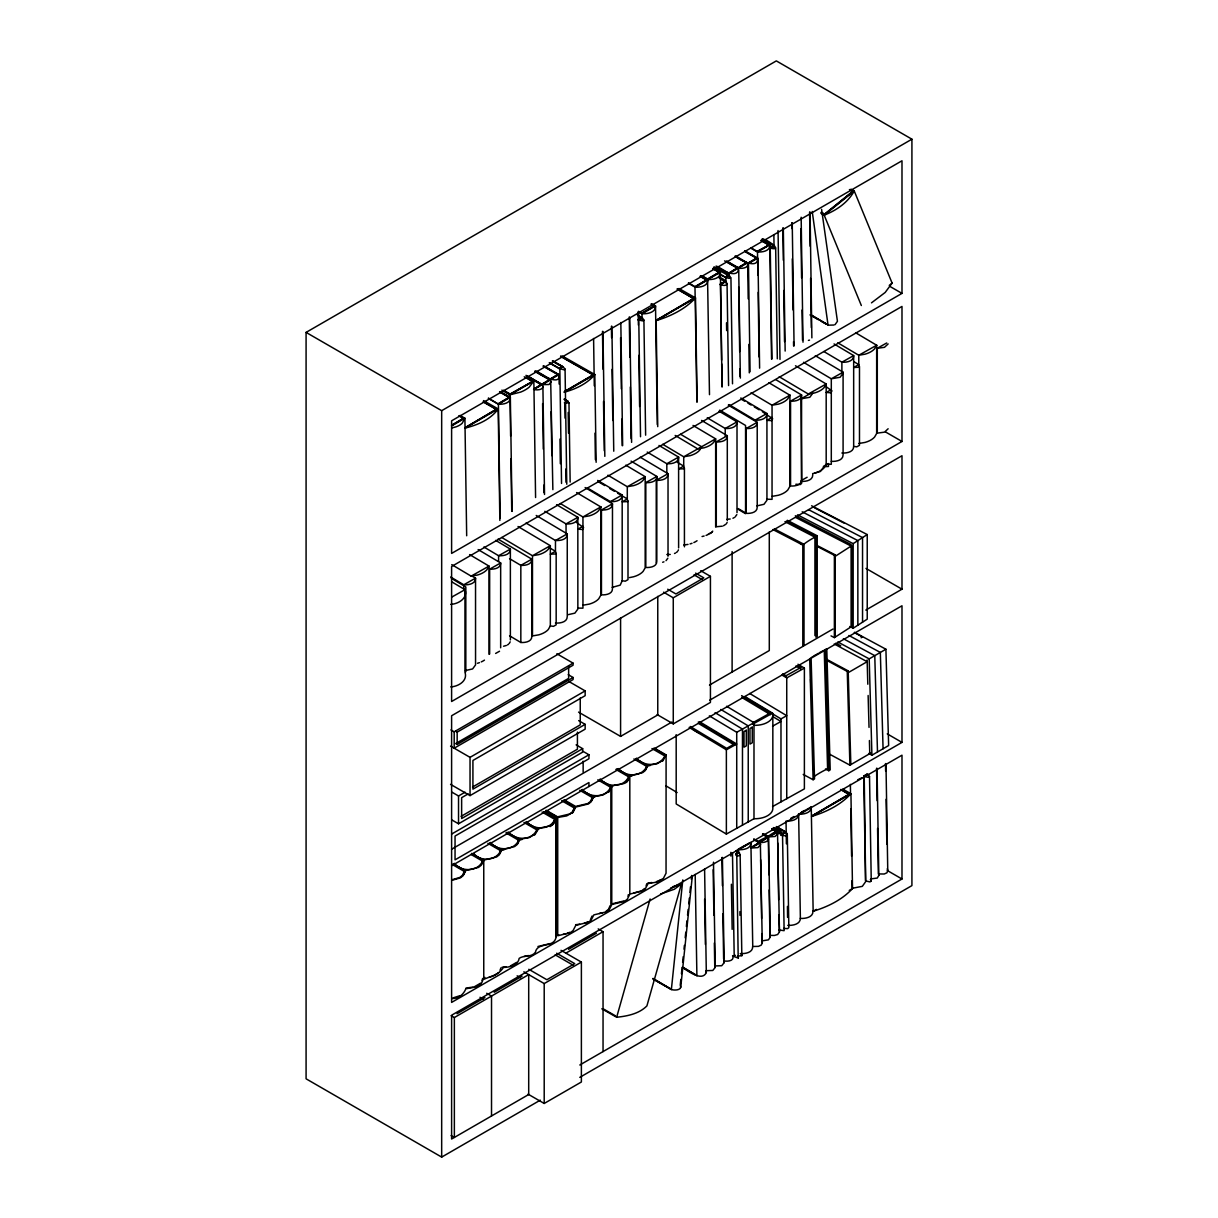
<?xml version="1.0" encoding="UTF-8"?>
<svg xmlns="http://www.w3.org/2000/svg" width="1218" height="1218" viewBox="0 0 1218 1218"><rect width="100%" height="100%" fill="white"/><g stroke="black" fill="none" stroke-linecap="round" stroke-linejoin="round"><path stroke-width="1.5" d="M718.59 277.567C727.39 278.709 730.633 288.118 720.493 284.662L721.619 360.147M787.3 834.284L786.128 835.822L780.738 835.289L786.143 832.168L787.3 834.284L788.838 927.629L787.681 928.618L783.661 928.42M714.327 267.092C731.546 272.467 737.743 285.149 718.803 273.624M782.519 833.843L777.419 833.462L780.677 831.574L782.519 833.843L784.118 930.674L779.033 929.973M526.009 375.327L542.33 384.629C545.025 389.76 537.275 390.536 533.971 389.44L550.673 379.803L552.865 489.651M551.252 381.599L549.059 384.523L542.33 384.629M704.598 869.241L706.318 972.558C701.766 982.287 686.967 970.046 682.11 967.412M713.489 862.207L715.24 967.396L712.804 970.472L705.816 970.685L706.318 972.558M722.411 857.457L724.162 962.646L721.741 965.722L714.738 965.95L714.357 943.006M811.873 337.858L810.077 212.084M877.036 768.314L878.833 875.392L877.28 878.056L871.083 878.878M885.973 763.579L887.755 870.642L886.917 872.788L884.238 874.006L878.33 873.93L877.569 828.453M653.29 979.272L671.362 989.564C674.574 990.569 682.674 990.386 680.253 985.088L680.847 979.409M671.362 989.564L682.796 879.929M681.441 973.73L682.034 968.066M682.628 962.387L683.207 956.724M683.998 949.157L684.394 945.381M685.186 937.814L685.78 932.151M686.373 926.472L686.952 920.808M687.546 915.129L688.14 909.465M688.733 903.786L689.327 898.123M689.921 892.444L690.499 886.78M691.291 879.213L691.687 875.438M680.695 987.6L692.326 876.062M463.936 874.113L464.606 871.875M481.993 863.684L482.876 859.984L471.473 853.407M481.993 980.673L482.663 978.435M500.05 853.255L500.933 849.555L489.545 842.978M500.05 970.244L500.933 967.853M518.122 842.826L518.244 841.714M536.179 832.412L537.062 828.697L525.658 822.12M591.918 800.211L592.603 797.973M592.039 916.073L590.426 919.757M609.99 789.797L610.873 786.082L599.469 779.505M610.111 905.659L608.482 909.344L605.879 911.414M617.541 769.076L628.93 775.653L628.823 778.287C626.874 787.696 613.004 781.53 610.766 788.716L608.482 792.355M628.046 896.341L628.336 894.636M646.103 768.939L646.986 765.224L635.598 758.647M646.103 885.928L646.788 883.689M664.175 758.51L665.058 754.795L653.655 748.217M550.627 548.435L555.469 551.297L555.85 553.962L550.338 554.175L555.469 551.297L555.469 540.503L526.054 523.04M556.169 553.109L556.169 624.849L553.459 626.356L550.338 625.915L550.338 545.694L518.031 526.511M617.633 493.199L627.3 498.938L627.696 501.603L622.185 501.816L627.3 498.938L627.3 486.713L607.919 475.203M628.001 500.75L628.001 579.661L625.291 581.184L622.185 580.727L622.185 494.995L597.673 480.44M677.284 462.277L683.724 466.113L684.12 468.763L678.609 468.976L683.724 466.113L683.724 456.78L662.729 444.311M853.955 361.731L858.781 364.593L859.177 367.257L853.666 367.471L858.781 364.593L858.781 355.26L837.786 342.791M859.482 366.405L859.482 445.316L856.772 446.839L853.666 446.382L853.666 355.595L834.056 343.948M643.911 320.106L642.586 320.882L638.613 319.999L642.358 317.837L643.911 320.106L645.631 435.176M864.217 776.429L867.962 774.267L869.515 776.536L868.19 777.312L864.217 776.429L865.663 881.649L862.314 886.354L852.113 888.303L851.991 880.736M869.515 776.536L871.251 881.132L869.926 881.893L865.952 881.025M726.75 261.489L738.428 268.097C739.159 280.323 718.27 268.934 716.154 265.996M744.655 250.756L757.687 258.17C758.388 270.533 737.286 258.795 735.154 255.963M760.656 844.516L757.961 847.591L751.125 848.048L760.352 842.719L762.285 942.96L761.25 945.092L758.51 946.356L752.754 946.493L750.897 842.491L738.534 849.646C743.254 849.997 751.369 848.779 750.897 842.491M763.107 833.98L768.284 836.933C770.035 842.186 762.605 843.023 759.058 842.262L777.51 831.605L779.459 931.846L777.678 934.51L774.435 935.454L769.928 935.378L769.167 889.947M777.815 833.401L775.12 836.477L768.284 836.933L768.923 874.798M768.588 838.73L770.233 937.175L768.451 939.839L762.316 940.844M812.787 393.216L809.833 397.266L800.987 398.819L801.688 483.165L800.454 484.536L795.872 484.231M823.368 467.423L820.414 471.473L814.979 472.98M601.814 1008.793L616.658 1017.258L650.123 898.991M679.781 884.42L672.793 886.674M670.722 887.998L681.41 883.979L646.91 1005.901C639.069 1013.833 627.331 1016.132 616.658 1017.258M500.172 852.128L500.933 849.555M554.357 820.856L554.921 819.744M574.15 808.935L572.369 813.213M610.111 788.67L610.873 787.407L597.779 779.84M626.554 781.926L629.965 775.744L642.647 772.638L645.342 770.492L648.022 765.315L656.989 763.777L663.414 760.062M646.225 767.812L646.986 765.224M564.756 399.276L568.973 402.884L564.771 403.021L565 418.109M762.91 239.139C767.31 239.352 783.844 251.395 770.248 248.137L771.908 358.99M735.642 850.727C740.803 851.138 741.488 857.868 735.916 855.356M740.148 854.869L741.838 955.673L737.59 956.16M550.338 625.915L548.267 629.539A21.071 12.165 0 0 1 538.813 634.837L532.479 635.933L532.479 555.728L501.786 537.503M795.476 365.765L826.185 383.99L826.185 464.21L824.099 467.834A21.071 12.165 0 0 1 814.644 473.132L812.604 473.635M736.707 850.362L738.184 958.048L734.21 956.617L732.475 852.889M510.19 641.856L509.185 643.561M667.845 558.194L666.048 560.645M678.03 550.749L678.426 549.851M726.75 523.222L727.131 522.385M736.829 514.605L735.048 517.056M888.135 343.918L884.481 347.328L877.295 348.272L877.295 433.121L884.481 432.162L888.135 428.766M850.956 189.125L854.244 191.013L892.109 283.094L885.181 292.457L871.479 302.856M500.05 851.945C494.98 860.882 480.623 861.613 473.985 853.833M536.179 831.087C530.591 840.816 515.336 840.313 508.485 832.031M534.672 834.969L536.955 831.331C539.498 824.023 556.367 829.96 555.119 818.268L543.73 811.69M554.236 820.658C548.648 830.387 533.393 829.884 526.541 821.602M609.99 788.472C604.402 798.201 589.147 797.699 582.295 789.416M646.103 767.614C640.516 777.358 625.276 776.84 618.424 768.573M664.175 757.185C658.588 766.929 643.332 766.411 636.481 758.144M662.668 761.067L666.094 754.886L654.629 748.263M712.134 531.885L712.697 531.109M518.411 841.12L518.99 839.126L507.601 832.549M807.123 477.258L801.307 480.531M842.826 789.112L850.94 793.74L852.524 888.531C842.11 899.889 827.692 906.816 813.152 911.262L811.234 806.879L800.211 813.243M681.41 883.979L674.407 889.231L660.628 893.982M499.547 651.234L495.635 653.442M676.629 552.302L677.421 551.571M726.187 523.984L723.477 525.795M821.252 212.237L824.54 214.109L852.752 191.424L824.662 214.414L821.374 212.541M889.247 285.393L892.109 283.094M535.418 833.965L528.993 837.664L520.04 839.217L517.346 844.394L514.651 846.54L501.968 849.646L499.289 854.823L496.594 856.97L483.911 860.075L481.232 865.252L478.537 867.399L465.855 870.505L463.16 875.681L460.465 877.828L452.183 880.264M550.125 826.626L552.744 824.54L555.119 818.268M609.228 791.35L602.803 795.05L593.836 796.602L591.156 801.779L588.461 803.926L575.779 807.032L573.099 812.208L566.69 815.908L557.722 817.461L546.258 810.838M480.486 983.23L474.274 986.824M498.558 972.801L493.534 975.892M516.615 962.372L510.388 965.965M641.993 890.571L644.611 888.485M453.416 863.836L464.804 870.413L462.429 875.361L459.81 877.447L451.771 879.822M482.876 859.984C479.39 871.646 461.47 872.606 454.299 863.318M518.99 839.126C515.519 850.788 497.583 851.747 490.428 842.46M563.355 800.363L574.744 806.94L572.369 811.888L569.75 813.974L557.57 816.852L546.166 810.275M581.412 789.934L592.801 796.511L590.426 801.459L587.807 803.545L575.627 806.423L564.239 799.845M628.93 775.653C625.443 787.315 607.523 788.29 600.352 779.002M544.69 811.736L556.154 818.359L556.154 936.657C554.51 948.67 537.412 941.499 535.418 952.263C531.444 957.653 523.786 954.988 519.173 958.368C518.122 965.478 509.55 967.29 503.46 967.442C498.132 975.694 490.747 975.968 482.891 979.759C481.338 987.57 472.051 987.417 465.855 988.803C463.662 994.253 458.775 998.608 452.183 998.577M861.613 777.876L857.716 779.794M507.434 644.946L508.408 644.307M711.403 532.571L708.206 534.093M802.814 645.753L802.814 545.04L804.002 544.294L774.267 528.901M815.984 637.273L815.984 536.559L817.217 535.783L787.285 520.299M831.026 635.887L834.376 637.623L834.376 555.317L835.152 554.814L816.562 545.222M849.783 626.478L853.163 628.229L853.163 543.639L867.231 534.565L811.599 505.774M835.152 556.352L851.108 546.075L795.354 517.285M834.376 637.623L851.9 626.326L851.9 545.908M853.163 628.229L867.231 619.155L867.231 534.565M540.32 1100.143L441.677 1157.1L306.083 1078.813L306.083 332.392L776.323 60.9L911.917 139.187L911.917 885.608L579.783 1077.367M306.083 332.392L441.677 410.679L911.917 139.187M641.779 313.163L654.477 305.825L641.779 313.574L638.491 311.29M451.589 425.189L463.738 418.17L451.589 425.615M451.969 425.691L464.911 418.216L466.677 535.768M702.679 276.197L707.567 278.983L719.396 272.162L707.582 279.379M688.444 282.926L694.976 286.641L706.805 279.82L694.991 287.037M638.156 319.618L641.673 317.578L638.156 319.999M707.78 279.546L720.371 272.269C720.614 278.557 712.576 279.805 707.78 279.546L701.05 275.649M503.491 390.247L510.114 394.008L532.494 381.493L524.227 376.788M695.173 287.204L707.78 279.927C708.023 286.215 699.985 287.478 695.173 287.204L688.459 283.322M750.714 247.696L757.261 251.426L768.878 245.107L760.687 240.448M503.506 390.643L510.114 394.419L530.896 382.422M767.416 245.945L757.261 251.426M498.223 403.676L509.413 397.205L498.223 404.071L488.403 398.088M562.366 366.496L559.306 368.658L562.366 366.496L552.439 360.848M561.544 483.455L559.838 368.673L563.904 369.785L565.061 369.115L563.081 366.801L559.838 368.673L549.379 362.614M769.852 247.756L773.795 245.488L762.255 238.911M769.852 248.137L773.795 245.853L762.255 239.291M770.248 248.137L774.45 245.716M728.897 272.939L737.56 267.93L728.912 273.304L717.509 266.438M726.735 261.109L738.138 267.61L746.801 262.601L739.585 267.138M738.428 268.097C741.975 268.858 749.405 268.021 747.654 262.768L729.201 273.426L729.247 277.217M748.172 263.012L756.835 258.018L748.172 263.377L736.251 256.267M725.349 276.988L728.394 275.222L725.349 277.354L718.803 273.258M757.687 258.17L748.461 263.514L750.075 371.703M467.103 426.559L496.548 409.187L465.459 427.503M550.292 378.92L558.133 374.398L550.308 379.3L537.062 371.383M729.095 275.512L725.852 277.384L725.928 283.063M541.447 384.416L533.606 389.318L541.447 384.416L526.557 375.936M541.949 384.112L549.79 379.59L541.964 384.492L528.719 376.59M550.673 379.422L559.016 374.611C561.254 387.72 536.864 372.541 535.981 371.064M693.758 298.288L656.806 319.984L693.758 298.654L677.238 288.879M657.735 426.65L656.152 320.638L695.524 297.908L697.077 402.016M720.051 284.236L725.136 281.297L720.066 284.57M720.493 284.662L725.913 281.541M564.497 391.465L593.379 374.794L564.497 391.77M564.467 402.732L567.512 400.966L564.467 403.006M564.771 403.021L568.03 401.133M901.99 293.386L451.604 553.414L451.604 420.804L901.99 160.776L901.99 293.386L890.525 286.778M901.99 441.464L451.604 701.492L451.604 566.461L901.99 306.434L901.99 441.464L885.623 432.009M663.551 592.192L673.265 597.794L710.429 576.327L710.429 702.421L673.265 723.888L657.096 714.555M450.934 729.917L454.192 731.805L573.099 663.155L573.099 665.195L457.161 732.14L455.669 731.272M568.639 666.063L568.639 678.365L455.669 743.574L457.161 744.442L573.099 677.497L573.099 679.553L454.192 748.202L454.192 731.805M450.538 746.101L470.041 757.352L585.158 690.895L585.158 695.676L472.919 760.474L472.919 789.157L585.158 724.36L585.158 729.156L470.041 795.613L450.538 784.346M472.523 787.056L580.24 724.862L580.24 697.96M451.985 792.187L458.531 795.978L465.063 792.202M468.184 793.892L461.637 797.668L461.637 818.526L582.676 748.659L582.676 752.13L458.531 823.794L451.985 820.019M461.12 816.349L577.423 749.207L577.423 732.125M451.604 834.071L588.949 754.779L588.949 758.738L455.045 836.05L455.045 859.847L588.949 782.535L588.949 786.493M578.55 712.119L620.586 736.403L657.766 714.936L657.766 596.378M709.485 685.079L769.289 650.549L769.289 531.977M451.604 849.22L671.864 722.061M709.668 700.228L832.945 629.051M865.815 610.081L901.99 589.192L901.99 455.73L451.604 715.742L451.604 1002.414L901.99 742.386L901.99 605.772L451.604 865.785M861.141 637.76L862.481 636.984M827.205 660.628L847.256 671.438L848.185 670.89L850.834 764.615M837.786 641.947L869.195 658.877L885.912 649.224L888.638 745.553L871.921 755.206L868.617 753.424M848.23 672.64L867.17 661.694L834.223 643.972M803.21 774.42L813.122 779.748L814.522 778.941L811.097 657.766A96.709 53.957 -1.6 0 1 812.178 656.989M828.758 770.72L830.204 769.883L826.778 648.707L825.332 649.544L828.758 770.72L825.484 768.954M828.179 753.44L849.905 765.148L870.703 753.135M863.76 776.033L867.277 774.009L863.76 776.384L865.556 880.675M790.756 818.359L793.908 816.532M801.398 812.239L804.352 810.533M457.024 1013.711L484.901 997.618M494.188 992.244L522.08 976.151M568.547 949.324L596.424 933.232M735.642 853.894L738.275 852.387L735.642 854.244M736.129 854.229L738.945 852.615M451.117 1015.675L454.36 1017.532L528.703 974.613L528.703 1094.51M565.883 953.146L603.047 931.694L603.047 1051.591M767.416 836.766C741.869 848.109 780.022 837.527 762.544 833.98M767.995 836.431C787.879 822.592 768.436 843.16 763.107 833.645M750.821 847.561L759.484 842.551L750.836 847.88M849.174 794.121L812.223 815.771L849.174 794.44L840.907 789.401M781.575 834.117L785.382 831.924L781.575 834.437M523.847 971.812L544.202 983.565L581.382 962.098L581.382 1081.995L544.202 1103.462L528.033 1094.129M735.398 955.323L733.723 955.902M813.152 911.262L816.425 909.374M849.235 890.434L852.524 888.531M528.856 1094.419L451.604 1139.028L451.604 1015.218L901.99 755.19L901.99 879L579.814 1065.004M451.756 564.619L471.138 576.129L489.012 566.096L489.012 654.34M877.295 348.272L886.719 342.974M489.651 569.141L500.659 562.96C500.826 568.41 493.823 569.445 489.651 569.141L489.651 653.975M716.291 441.89L727.298 435.709C727.466 441.16 720.462 442.21 716.291 441.89L716.291 526.739L722.274 526.191M755.145 420.134L766.929 413.511C767.112 419.357 759.606 420.469 755.145 420.134L729.003 404.604M610.401 501.618L622.185 494.995C622.368 500.842 614.862 501.953 610.401 501.618L587.518 488.037M790.558 401.133L801.566 394.952C801.733 400.418 794.73 401.453 790.558 401.133L790.558 485.982C794.73 486.302 801.733 485.251 801.566 479.801L801.566 394.952L775.82 379.666M645.814 482.617L656.822 476.436C656.989 481.886 649.986 482.937 645.814 482.617L645.814 567.466C649.986 567.786 656.989 566.735 656.822 561.285L656.822 476.436L631.076 461.15M601.448 509.977L612.471 503.795C612.639 509.246 605.635 510.296 601.448 509.977L601.448 594.826C605.635 595.145 612.639 594.095 612.471 588.644L612.471 503.795L585.112 487.55M746.208 428.492L757.215 422.311C757.383 427.777 750.379 428.812 746.208 428.492L746.208 513.341C750.379 513.661 757.383 512.611 757.215 507.16L757.215 422.311L728.257 405.122M808.31 394.023L826.185 383.99L824.099 387.613A21.071 12.165 0 0 1 814.644 392.927L808.31 394.023L779.231 376.758M800.987 398.819L809.818 393.871M656.243 480.303L668.027 473.695C668.21 479.527 660.704 480.653 656.243 480.303L656.243 562.838M451.969 596.972L464.956 589.679C468.032 598.358 458.151 604.052 450.751 604.356M772.045 417.454L766.929 420.332L771.512 420.636L772.669 418.733L762.377 411.714M582.95 526.298L577.834 529.175L582.417 529.48L583.574 527.577L576.51 522.476M831.3 389.593L826.185 392.47L830.767 392.775L831.924 390.871L824.86 385.771M823.353 466.403L828.468 463.54L828.468 466.494L824.495 466.646M782.763 673.782L786.021 675.731L800.713 667.571L800.713 668.88L795.902 665.987M781.926 675.016L786.737 677.893L804.382 668.103L804.382 788.883L772.547 806.575M752.557 722.868L770.476 712.911L741.61 695.63M709.348 715.864L736.723 732.292L753.988 722.7L753.988 818.724L726.37 834.071L676.188 803.956L676.188 734.652M752.724 724.162L772.547 713.154L744.898 696.559M698.295 723.325L734.713 745.172L734.713 743.863L726.659 748.339L690.241 726.491M760.047 706.333L780.982 718.894L786.737 715.697L749.709 693.484M689.144 727.435L726.37 749.77L736.723 744.031L699.497 721.68M772.547 726.187L780.982 721.498L772.851 716.626M835.03 324.673L837.436 321.308L821.602 209.344M732.931 518.244L734.073 517.696M674.528 553.49L675.67 552.942M484.018 860.669L472.31 854.168M647.869 883.02L652.011 882.517M575.627 924.736L579.768 924.218M557.57 935.165L558.742 934.815M537.945 946.493L550.125 943.6M656.456 881.649L660.065 880.142M640.79 891.074L633.954 892.946M623.936 900.985L611.756 903.878L611.756 786.889M584.198 923.351L587.807 921.843M567.344 933.277L569.75 932.272M459.81 995.745L453.248 997.831M662.638 562.259L663.947 561.833M506.292 645.479L503.552 646.24M656.152 320.638C670.692 316.193 685.11 309.265 695.524 297.908L678.989 288.499M808.432 340.401L809.513 340.111M702.07 536.529L704.111 536.027M593.958 797.196L594.871 796.983M520.147 839.811L522.08 839.491M502.075 967.229L505.957 966.833M484.931 977.43L483.759 977.765L483.759 859.466M465.961 988.087L472.797 987.113M451.711 427.99L455.867 426.894A18.361 10.536 -0.3 0 0 462.185 423.255L464.911 418.216L460.023 415.429M599.302 913.5L602.271 912.937M563.188 934.358L566.142 933.78M524.014 956.404L528.46 955.536M489.377 976.973L492.331 976.394M833.949 325.023L828.057 325.191L812.223 211.46M450.751 686.891C458.151 686.587 468.032 680.892 464.956 672.214L464.956 589.679L451.878 581.915M688.018 544.416L683.724 545.009M629.478 577.621L633.634 576.753A21.071 12.165 0 0 0 643.089 571.44L645.175 567.816L645.175 476.68L625.778 465.169M730.191 519.005L726.979 519.294M858.781 443.504L865.115 442.408A21.071 12.165 0 0 0 874.57 437.095L876.655 433.471L876.655 345.227L855.645 332.758M751.049 392.759L772.045 405.229L772.045 496.365L778.378 495.269A21.071 12.165 0 0 0 787.833 489.956L789.919 486.332L789.919 395.195L768.908 382.726M471.138 576.129L477.471 575.033A21.071 12.165 0 0 0 486.926 569.719L489.012 566.096L469.615 554.586M560.341 503.536L582.95 516.965L582.95 605.209L589.284 604.113A21.071 12.165 0 0 0 598.738 598.799L600.824 595.176L600.824 506.932L576.586 492.544M649.057 765.696L650.062 765.589M631 776.125L632.005 776.018M503.004 850.012L504.008 849.92M800.515 814.157C804.885 814.157 811.614 812.391 811.234 806.879M756.896 505.896L763.99 504.298L766.944 500.248L766.929 413.511L740.788 397.997M670.235 554.449L666.825 554.51M612.152 587.38L620.206 585.142L622.185 580.727M567.786 614.74L574.896 613.141L577.85 609.091L577.834 517.3L556.596 504.694M465.489 670.524L472.599 668.941L475.553 664.891L475.538 578.154L472.264 576.221M787.772 925.36C792.568 925.634 800.607 924.371 800.363 918.083M740.27 953.572C744.99 953.922 753.105 952.704 752.633 946.432M841.882 452.989C846.343 453.34 853.848 452.228 853.666 446.382M803.515 362.309L831.3 378.798L831.3 461.333C835.761 461.668 843.267 460.556 843.084 454.71L843.084 372.175L815.299 355.686M800.987 481.354C805.448 481.704 812.954 480.592 812.771 474.746M555.469 623.037C559.93 623.372 567.436 622.261 567.253 616.415L567.253 533.88L536.209 515.458M509.566 635.796L520.832 642.48C525.004 642.799 532.007 641.764 531.84 636.298L531.84 559.169L498.055 539.102M723.659 960.789C727.146 961.809 735.063 961.002 732.581 955.643M826.185 464.21L831.3 464.286L831.3 461.333M766.929 499.243L772.06 499.334L772.045 496.365M577.834 608.087L582.95 608.163L582.95 605.209M795.354 515.747L851.108 544.537L851.108 626.828M814.446 507.769L843.922 523.024M808.585 509.672L862.542 537.595L862.542 622.185M802.205 511.819L857.853 540.609L857.853 625.199M797.516 514.849L853.163 543.639M786.249 521.182L815.984 536.559M784.94 521.639L814.933 537.168L814.933 635.598M815.938 545.786L834.376 555.317M799.617 543.167L802.951 544.888A86.28 49.816 0 0 1 814.933 537.168M772.897 529.556L802.814 545.04M835.822 643.119L840.77 645.784M826.763 659.38L848.185 670.89M854.503 632.294L885.912 649.224M854.336 632.599L860.852 636.101M848.931 635.507L880.34 652.437L883.065 748.781M843.358 638.734L874.768 655.665L877.493 751.993M849.448 189.551L852.752 191.424M849.585 189.856L852.874 191.728M820.902 213.302L824.19 215.175L861.339 305.52M761.646 240.174L769.852 244.833C770.324 251.121 762.194 252.324 757.474 251.974L750.714 248.076M762.316 240.997L768.862 244.711M745.446 251.517L756.835 258.018M745.446 251.898L756.835 258.383M735.413 256.48L746.801 262.966M726.172 261.444L737.56 267.93M724.558 260.88L737.575 268.295M811.264 314.944L827.738 324.719L811.325 315.371M809.985 314.899L818.207 319.573M821.48 321.445L826.413 324.247M713.672 267.199L728.41 275.588M713.824 268.539L720.371 272.269L722.076 386.989M712.865 268.432L719.396 272.162M712.865 268.828L719.396 272.543M720.234 278.846L725.152 281.647M701.233 276.212L707.78 279.927M700.274 276.105L706.805 279.82M700.274 276.501L706.805 280.216M677.238 289.245L693.758 298.654M652.239 304.074L655.528 305.946C655.771 312.691 647.154 314.046 641.993 313.757L638.704 311.884M651.188 303.967L654.477 305.825M651.204 304.363L654.477 306.236M637.41 315.02L642.358 317.837M638.384 316.101L641.673 317.974M562.107 355.9L594.826 374.535L596.135 462.277M560.63 356.143L593.379 374.794M560.63 356.432L593.379 375.083M553.292 361.228L563.081 366.801M552.439 361.244L562.366 366.892M549.394 363.01L559.306 368.658M544.324 366.237L559.016 374.611L559.153 384.081M543.243 365.918L558.133 374.398M543.258 366.298L558.133 374.779M535.981 371.444L550.673 379.803M534.9 371.125L549.79 379.59M534.915 371.49L549.79 379.97M526.557 376.316L541.447 384.781M527.318 377.306L533.849 381.021L535.585 497.523M525.871 377.321L532.494 381.097M564.223 399.078L567.512 400.966M564.223 399.367L567.527 401.24M501.846 390.141L510.007 394.799L520.71 392.074A32.673 18.727 -0.3 0 0 529.175 387.187L533.849 381.021L510.007 394.799L510.616 436.135M500.507 391.724L510.342 397.327C510.707 403.341 502.973 404.513 498.421 404.209L488.403 398.484M499.593 391.617L509.413 397.205M499.593 392.013L509.413 397.601M483.5 400.585L498.192 408.944L499.852 520.421M483.318 401.651L496.548 409.187M483.318 402.031L496.548 409.568M460.434 416.297L463.738 418.17M458.79 415.764L463.754 418.596M840.922 789.721L849.174 794.44M776.308 826.55L786.143 832.168M777.191 827.25L785.382 831.924M777.206 827.555L785.382 832.229M773.415 827.555L780.677 831.574M773.43 827.89L779.977 831.3M772.623 828.819L777.51 831.605M771.77 828.651L776.658 831.437M771.77 828.986L776.658 831.772M762.544 834.315L767.431 837.101M753.835 839.004L760.352 842.719M753.881 839.309L759.484 842.551M754.612 840.1L759.499 842.886M683.435 967.503L696.574 975.39L683.45 967.899M653.046 978.404L671.057 989.138L653 978.83M603.747 1009.143L615.303 1015.736M865.983 568.41L901.99 589.192M700.731 570.724L710.429 576.327M695.585 573.13L703.806 577.865L675.929 593.973L667.708 589.223M693.986 574.835L702.177 579.555M887.252 733.875L901.99 742.386M556.839 653.761L573.099 663.155M568.227 674.681L573.099 677.497M568.913 681.517L585.158 690.895M887.252 870.489L901.99 879M651.965 748.552L665.058 756.119L665.058 754.795M578.657 720.614L585.158 724.36M636.42 759.423L641.323 762.255M644.596 764.143L647.869 766.031L647.869 764.721M633.893 758.981L646.986 766.548M576.114 744.868L582.676 748.659M616.719 768.908L629.813 776.46L629.813 893.449M615.836 769.411L628.93 776.977M582.387 750.988L588.949 754.779M601.936 781.225L610.111 785.945M582.234 790.71L593.684 797.318L593.684 796.009M579.707 790.269L592.801 797.82L592.801 796.511M565.807 802.083L570.724 804.915M561.65 800.698L574.744 808.25L574.744 806.94M542.025 812.025L555.119 819.592L556.154 818.359L556.108 936.703M528.125 823.84L534.672 827.616M523.968 822.455L537.062 830.021L537.062 828.697M506.795 832.366L510.068 834.269M513.341 836.157L518.244 838.989M505.912 832.884L518.99 840.435M493.64 845.627L501.816 850.362M487.839 843.313L500.933 850.864M471.412 854.686L482.876 861.293M598.205 928.892L603.047 931.694M454.238 864.597L464.058 870.276M451.726 864.171L464.804 871.723L464.804 870.413M561.026 950.345L581.382 962.098M556.672 953.207L574.744 963.636L546.867 979.729L528.795 969.3M555.119 954.805L573.115 965.189M517.163 975.816L520.436 977.704M486.682 993.279L491.524 996.08L491.524 1115.977M479.983 997.283L483.257 999.171M451.117 1135.572L454.36 1137.429L454.36 1017.532M823.901 351.545L841.882 362.203C846.343 362.553 853.848 361.442 853.666 355.595L841.882 362.203L841.882 371.673M741.427 399.291L744.655 401.194M747.882 403.112L751.095 405.031M754.323 406.934L759.164 409.811M719.716 410.116L745.568 425.463L745.568 513.691L737.484 508.896M719.046 411.182L737.012 421.854C737.194 427.701 729.689 428.812 725.228 428.477L707.262 417.804M701.553 420.423L727.298 435.709L727.298 520.558M693.027 425.432L715.651 438.861L715.651 527.089M680.588 434.278L701.598 446.747L699.513 450.371A21.071 12.165 0 0 1 690.058 455.684L683.724 456.78L715.651 438.861L713.565 442.484A21.071 12.165 0 0 1 704.111 447.782L697.777 448.879L675.168 435.45M658.999 445.468L678.609 457.1C678.791 462.947 671.285 464.058 666.825 463.723L647.215 452.076M738.154 508.561L746.208 513.341M640.242 457.207L668.027 473.695L668.027 556.23M598.297 481.719L604.752 485.556M609.579 488.418L614.42 491.296M544.811 511.301L566.05 523.907C570.511 524.258 578.017 523.146 577.834 517.3L566.05 523.907L566.05 533.377M495.665 540.366L510.372 549.105C510.555 554.936 503.049 556.047 498.588 555.712L483.881 546.989M509.566 558.666L520.832 565.35C525.004 565.67 532.007 564.619 531.84 559.169L520.832 565.35L520.832 642.48M478.126 549.577L500.659 562.96L500.659 647.793M450.675 577.012L463.754 584.777C468.214 585.112 475.72 584.001 475.538 578.154L463.754 584.777L463.754 590.365M451.345 578.352L465.824 586.954L465.824 671.788M797.957 664.252L804.382 668.103M797.455 665.622L800.713 667.571M745.568 697.64L748.781 699.574M752.008 701.507L756.835 704.4M741.61 697.366L770.476 714.646M726.598 706.273L753.988 722.7M720.843 709.47L748.233 725.898L748.233 821.922M715.088 712.667L742.478 729.095L742.478 825.119M698.295 722.015L734.713 743.863M693.407 729.704L698.158 732.551M665.85 785.793L677.132 792.553M737.529 956.8L738.489 957.866M870.352 879.548L871.251 881.132M741.168 954.09L741.838 955.673M887.252 868.784L887.755 870.642M714.738 965.539L715.24 967.396M769.928 935.378L770.233 937.175M878.68 874.494L878.833 875.392M724.025 961.763L724.162 962.646M779.459 931.846L778.911 914.901M762.285 942.96L761.859 933.597M869.195 658.877L871.921 755.206M867.125 659.958L867.81 684.227M868.13 695.493L869.028 727.39M869.408 740.529L869.774 753.668M847.256 671.438L849.905 765.148M810.609 679.172L810.716 682.933M811.767 720.584L811.934 726.217M813 763.869L813.152 769.502M809.696 658.573L813.122 779.748M812.969 911.155C813.213 917.443 805.174 918.707 800.378 918.433L798.627 813.807C798.871 820.095 790.832 821.358 786.036 821.084L786.402 843.83M885.501 763.595L885.623 771.101M886.095 799.282L886.841 844.363M876.564 768.345L877.112 800.683M850.377 784.362L850.529 793.801M850.788 808.919L851.58 856.178M787.452 906.405L787.574 917.398M777.708 842.963L778.652 899.752M760.641 859.756L761.615 918.448M749.923 842.719L738.306 849.083L738.595 853.422M739.92 911.582L739.981 915.388M730.861 852.326L730.922 856.087M731.394 884.268L732.155 929.349M721.939 857.487L722.411 885.653M722.883 913.835L723.629 958.916M713.139 869.743L713.9 915.22M704.613 899.31L705.374 944.392M695.189 874.417L696.894 975.846M809.605 212.115L810.107 246.203M810.594 278.389L811.325 327.612M801.155 217.23L803.012 342.197M800.85 228.634L801.581 277.856M802.053 310.042L802.51 340.34M792.233 222.833L794.075 345.912M791.761 222.879L791.852 228.558M792.294 258.855L793.055 309.966M793.527 341.71L793.603 345.942M783.311 227.994L785.153 351.058M782.839 228.025L783.311 260.21M783.768 290.508L784.529 341.619M778.058 230.567L779.992 359.432M775.668 247.954L777.328 358.808M773.872 235.013L774.069 248.274M771.557 359.173L769.852 244.833L757.474 251.974L757.946 275.253M757.992 259.967L759.606 368.156M758.205 292.335L759.042 356.95M747.654 262.768L748.202 298.836M748.872 344.389L749.298 372.86M738.732 269.894L740.346 378.082M738.717 287.083L739.676 351.606M739.92 368.689L740.042 376.286M730.937 277.765L732.52 383.792M727.055 283.657L728.577 385.558M726.522 322.831L726.644 330.596M721.68 363.908L722.015 386.563M707.567 278.983L709.485 394.662M694.976 286.641L696.894 401.925M657.294 424.534L655.528 305.946L641.993 313.757L642.084 319.405M638.658 311.793L640.531 436.744M638.186 311.823L638.384 325.069M638.841 355.367L639.602 406.492M629.752 317.396L631.609 442.347M629.264 316.969L629.858 357.178M630.315 387.019L631.076 438.602M620.83 322.542L622.657 445.605M620.571 337.721L621.332 388.846M621.789 419.129L622.185 445.636M611.878 326.257L613.75 451.208M611.406 326.287L611.573 337.645M612.045 369.374L612.806 420.499M602.956 331.403L604.828 456.354M602.484 331.433L603.047 369.298M603.519 401.483L604.265 450.721M593.592 338.482L594.293 385.817M594.993 433.151L595.389 459.658M568.973 402.884L570.146 482.084M568.197 412.46L568.517 433.197M565.061 369.115L566.766 484.231M565.761 469.021L565.959 482.221M559.976 439.059L560.341 463.693M551.145 411.654L551.8 455.623M542.908 386.426L544.522 494.462M542.604 403.584L543.289 449.061M543.822 485.084L543.944 492.666M512.047 511.408L510.342 397.327L498.421 404.209L500.126 518.305M510.951 458.668L511.743 511.286M835.152 554.814L835.152 637.121M817.217 535.783L817.217 636.481M804.002 544.294L804.002 644.992M786.737 677.893L786.737 798.688M786.021 675.731L786.021 677.041M780.982 718.894L780.982 801.886M772.836 714.844L772.836 808.25A17.905 10.338 0 0 1 753.988 818.724M737.012 512.641L737.012 421.854L725.228 428.477L725.228 436.029M736.723 732.292L736.723 828.316M732.109 551.571L732.109 672.016M726.37 749.77L726.37 834.071M684.425 467.91L684.425 546.821M678.609 547.887L678.609 457.1L666.825 463.723L666.825 473.178M673.265 597.794L673.265 723.888M666.094 754.886L666.048 873.23L663.414 878.361L656.989 882.076L648.022 883.613L645.342 888.79L642.647 890.937L629.965 894.042L627.285 899.219L624.59 901.366L611.908 904.472L609.228 909.648L606.534 911.795L593.836 914.901L591.156 920.077L588.461 922.224L575.779 925.33L573.099 930.506L570.405 932.653L557.722 935.759L557.722 817.461M620.586 617.831L620.586 736.403M610.873 786.082L610.873 904.38M583.148 761.189L583.148 772.182M544.202 983.565L544.202 1103.462M537.945 828.194L537.945 829.504M510.372 639.892L510.372 549.105L498.588 555.712L498.588 561.391M470.041 757.352L470.041 795.613M458.531 795.978L458.531 823.794M457.161 732.14L457.161 744.442M441.677 410.679L441.677 1157.1M813.289 656.274A96.709 53.957 -1.6 0 1 815.588 654.858M816.76 654.157A96.709 53.957 -1.6 0 1 817.963 653.487M819.181 652.818A96.709 53.957 -1.6 0 1 824.251 650.245L827.601 768.817A96.709 53.957 -1.6 0 0 814.446 776.292M772.547 713.154A17.905 10.338 0 0 1 753.988 725.319M484.459 660.11A21.071 12.165 0 0 1 481.262 661.907M479.42 662.653A21.071 12.165 0 0 1 477.471 663.277M697.046 540.746A21.071 12.165 0 0 1 693.849 542.558M692.007 543.289A21.071 12.165 0 0 1 690.058 543.913M712.439 531.824A21.071 12.165 0 0 1 709.576 533.804M707.902 534.656A21.071 12.165 0 0 1 706.059 535.402M567.268 534.9C566.279 540.046 559.762 540.701 555.469 540.503L567.253 533.88L567.268 534.9M843.1 373.195L840.146 377.245L831.3 378.798L843.084 372.175L843.1 373.195M550.338 545.694L548.267 549.318A21.071 12.165 0 0 1 538.813 554.632L532.479 555.728L550.338 545.694M600.824 506.932L598.738 510.57A21.071 12.165 0 0 1 589.284 515.869L582.95 516.965L600.824 506.932M645.175 476.68L643.089 480.303A21.071 12.165 0 0 1 633.634 485.617L627.3 486.713L645.175 476.68M789.919 395.195L787.833 398.819A21.071 12.165 0 0 1 778.378 404.132L772.045 405.229L789.919 395.195M876.655 345.227L874.57 348.866A21.071 12.165 0 0 1 865.115 354.164L858.781 355.26L876.655 345.227M854.244 191.013C847.895 202.599 836.279 210.47 824.19 215.175L854.244 191.013M498.192 408.944C490.473 419.631 477.502 425.097 465.063 428.081L498.192 408.944M594.826 374.535C587.106 383.868 575.52 389.136 564.056 392.287L594.826 374.535M850.94 793.74C840.527 805.083 826.124 812.025 811.569 816.471L850.94 793.74M746.299 730.252L744 731.531L744 747.167L746.299 745.888L746.299 730.252M752.267 727.161L749.968 728.44L749.968 744.076L752.267 742.797L752.267 727.161"/></g></svg>
